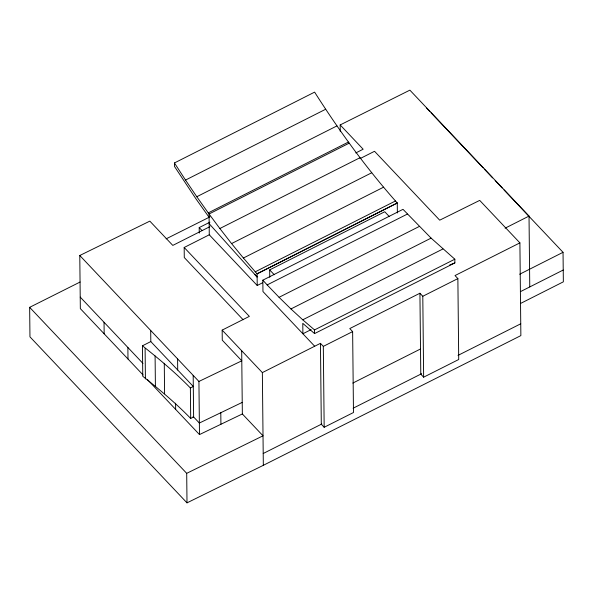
<?xml version="1.0" encoding="UTF-8"?>
<svg xmlns="http://www.w3.org/2000/svg" width="593" height="593" viewBox="0 0 593 593"><rect width="100%" height="100%" fill="white"/><g stroke="black" fill="none" stroke-linecap="round" stroke-linejoin="round"><path stroke-width="0.89" d="M209.084 217.29L196.009 198.922L174.483 166.433L174.446 162.956L314.616 92.13C339.359 131.068 366.563 168.531 397.266 203.006L397.369 212.969M174.446 162.956L185.52 180.072L325.683 109.238M185.52 180.072L196.794 196.728L336.957 125.901M196.794 196.728L208.247 212.894L348.417 142.068M349.218 143.15L209.055 213.984L209.27 234.798L257.221 285.485L262.706 282.705M199.263 233.079L199.204 227.579L209.915 222.167M209.907 226.659L172.8 245.413L149.829 221.13L79.781 255.501L80.337 308.634L143.076 374.954M355.77 152.95L363.153 149.221L340.182 124.938L409.874 90.143L529.023 216.089L529.764 286.93M208.247 212.894L219.855 228.527L360.018 157.694M243.13 319.753L184.282 257.547L184.178 247.481L209.766 234.546M359.958 158.65L374.531 151.289L439.702 220.181L479.7 200.39L519.898 242.878L520.869 335.601L263.329 465.32L187.003 502.857L29.961 336.846L29.65 307.33L80.107 282.016M219.855 228.527L231.574 243.582L371.744 172.756M231.574 243.582L243.389 258.022L383.552 187.195M243.389 258.022L255.264 271.816L395.427 200.99M269.748 277.294L269.667 269.897L384.738 211.745L389.334 216.601M314.69 346.238L262.958 291.548L262.84 280.163L403.01 209.329L431.104 238.119L454.831 259.2L454.875 262.907L314.557 333.585L302.786 323.348L302.897 333.77L311.14 329.597M193.185 375.384L193.622 416.968L190.694 418.443C175.81 403.129 159.435 389.468 142.765 376.273L142.446 345.801L150.807 341.575L150.696 330.464M262.84 280.163L267.161 284.922L407.332 214.095M267.161 284.922L279.066 297.308L419.236 226.482M241.685 350.745L242.352 413.951L199.485 434.58L198.929 381.447L241.788 360.818L222.271 340.182L222.16 330.108L249.349 316.373L184.178 247.481M279.066 297.308L290.941 308.953L431.104 238.119M290.941 308.953L302.749 319.805L442.912 248.978M505.103 228.179L529.023 216.089M190.694 418.443L190.375 387.97L193.303 386.495L150.807 341.575M519.683 274.225L563.039 252.314L504.05 189.96M520.691 291.519L563.224 270.023M520.698 303.386L563.35 281.831L563.039 252.314M314.557 333.585L314.52 329.908L454.831 259.2M263.329 465.32L262.358 372.597L320.457 343.332L323.318 346.371L324.171 427.286L353.48 412.52L352.635 331.606L349.774 328.566L419.926 293.231L422.794 296.27L423.639 377.185L458.715 359.514L457.87 278.599L455.009 275.56L519.898 242.878M323.318 346.371L352.635 331.606M422.794 296.27L457.87 278.599M352.828 383.071L420.511 348.981M263.203 453.512L321.814 423.995M353.094 408.236L421.69 373.686M458.011 355.392L520.743 323.793M166.122 238.86L209.959 216.875M187.003 502.857L186.699 473.34L263.018 435.803L242.352 413.951M242.226 402.402L199.359 423.039L193.088 416.405M449.716 264.96L454.875 262.907M142.446 345.801C159.117 358.995 175.491 372.656 190.375 387.97M302.749 319.805L314.52 329.908M426.663 108.156L429.836 111.506M431.104 112.848L483.117 167.826M484.385 169.168L492.635 177.885M495.17 180.569L502.145 187.944M269.667 269.897L274.262 274.752M199.204 227.579L202.072 230.618M222.16 330.108L262.358 372.597M79.781 255.501L198.929 381.447M80.218 297.086L142.957 363.413M147.435 379.564L199.485 434.58M29.65 307.33L186.699 473.34M423.639 377.185L420.778 374.146L419.926 293.231M324.171 427.286L321.302 424.247L320.457 343.332M255.264 271.816L257.095 273.833L257.221 285.485M209.159 223.687L257.132 277.05L254.679 274.322M340.182 124.938L340.256 131.409M220.796 412.721L220.915 424.269M177.589 358.898L177.707 370.01M175.587 403.173L175.654 409.392M164.276 363.287L164.595 393.759M155.092 355.926L155.41 386.399M145.1 348.462L145.418 378.934M127.873 347.468L127.992 359.01M104.042 322.273L104.168 333.822M397.266 203.006L257.095 273.81L397.266 203.006"/></g></svg>
